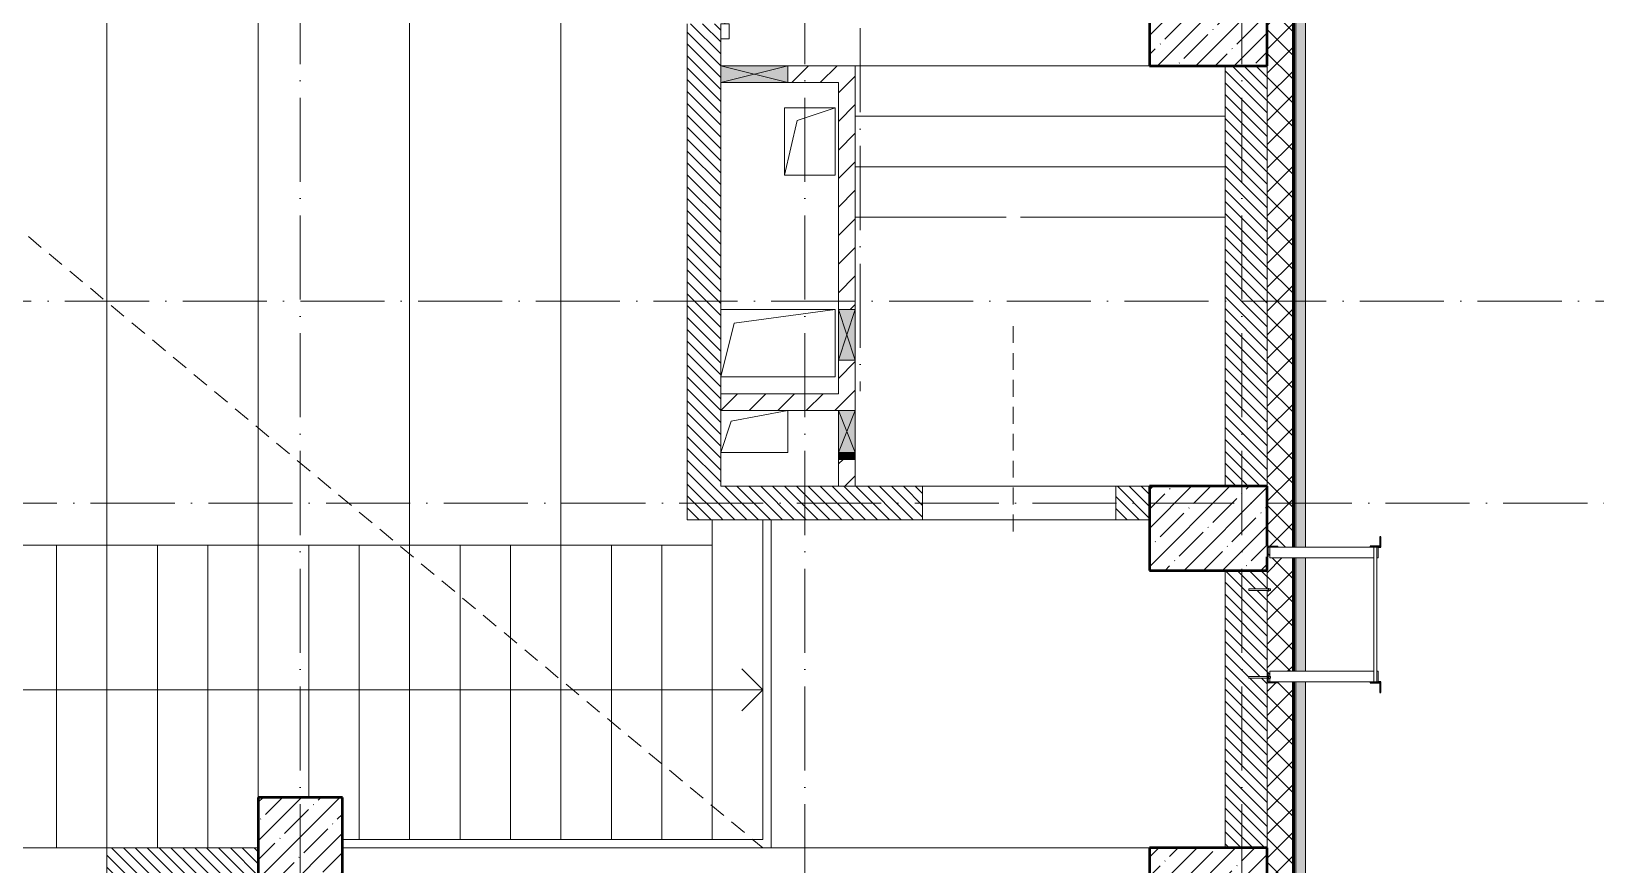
# Model space of a CAD drawing. Header units: millimetres. Extents: x -606178 to 312196, y -19338 to 632709.
# Drawn here: x -248551 to -239248, y 526225 to 531180 of the extents above; entities that cross this region are included whole.
import ezdxf

# ---------------------------------------------------------------- set-up
doc = ezdxf.new("R2010")
doc.units = ezdxf.units.MM
doc.linetypes.add('200_ШТРИХ_ш1п0_6_', pattern=[160, 100, -60])
doc.linetypes.add('50_200_ШТРИХ_1Т_ш5_п1_п1_', pattern=[700, 500, -100, 0, -100])
for name, color, linetype, lineweight in [('A-DETL-____-OTLN-3', 7, '200_ШТРИХ_ш1п0_6_', 9), ('A-DETL-GENF-OTLN', 7, 'Continuous', 9), ('A-DOOR-____-MCUT', 7, 'Continuous', 13), ('A-DOOR-____-OTLN', 7, 'Continuous', 9), ('A-FLOR-____-OTLN', 7, 'Continuous', 9), ('A-GENM-____-MCUT', 7, 'Continuous', 25), ('A-GENM-____-OTLN', 7, 'Continuous', 9), ('A-GLAZ-____-OTLN', 7, 'Continuous', 9), ('A-WALL-____-MCUT', 7, 'Continuous', 13), ('A-WALL-____-MCUT-1', 7, 'Continuous', 9), ('A-WALL-____-PATT-1', 7, 'Continuous', 9), ('A-WALL-FNSH-MCUT-1', 7, 'Continuous', 9), ('E-ELEC-EQPM-OTLN', 7, 'Continuous', 9), ('I-WALL-____-OTLN', 7, 'Continuous', 9), ('S-COLS-____-MCUT', 7, 'Continuous', 50), ('S-COLS-____-OTLN', 7, 'Continuous', 9), ('S-GRID-____-OTLN-1', 7, '50_200_ШТРИХ_1Т_ш5_п1_п1_', 9), ('S-STRS-____-OTLN-1', 7, 'Continuous', 9)]:
    doc.layers.add(name, color=color, linetype=linetype, lineweight=lineweight)
for name, color, linetype, lineweight, true_color in [('A-DETL-GENF-OTLN-3', 9, 'Continuous', 9, 0x808080), ('A-DETL-GENF-OTLN-4', 9, '200_ШТРИХ_ш1п0_6_', 9, 0x808080), ('A-GLAZ-____-OTLN-1', 7, 'Continuous', 9, 0xc0c0c0)]:
    doc.layers.add(name, color=color, linetype=linetype, lineweight=lineweight, true_color=true_color)
pattern_1 = [(135, (-264901.3, 451794.26), (-35.35534, -35.35534), [])]
pattern_2 = [(45, (-264901.3, 451794.26), (-84.85281, 84.85281), [])]

# ---------------------------------------------------------------- blocks, each defined once
blk = doc.blocks.new('BSC_Колонна _Прямоугольная - 500х700-25279857-АР1_План отверстий 2 этажа в осях 1-64_Ю-ЯЯ')
at = {"layer": 'S-COLS-____-OTLN'}
h = blk.add_hatch(dxfattribs=at)
h.set_pattern_fill('FP_17', color=256, style=0, pattern_type=2)
h.set_pattern_definition([(315, (-76431.04, 23350), (114.04925, 114.04925), []), (315, (-76431.04, 23235.95), (114.04925, 114.04925), [201.613, -40.323, 3.353, -36.97])])
h.paths.add_polyline_path([(-250, -54.2), (-250, -350), (250, -350), (250, 350), (-250, 350)], flags=0)
at = {"layer": 'S-COLS-____-MCUT'}
for p, q in [((250, 350), (-250, 350)), ((-250, 350), (-250, -350)), ((250, -350), (250, 350)), ((-250, -350), (-170, -350)), ((-107, -350), (250, -350))]:
    blk.add_line(p, q, dxfattribs=at)
blk = doc.blocks.new('BSC_Колонна _Прямоугольная - 500х800-V66-АР1_План отверстий 2 этажа в осях 1-64_Ю-ЯЯ')
at = {"layer": 'S-COLS-____-OTLN'}
h = blk.add_hatch(dxfattribs=at)
h.set_pattern_fill('FP_77', color=256, style=0, pattern_type=2)
h.set_pattern_definition([(45, (-17950, -74431.04), (-114.04925, 114.04925), []), (45, (-17835.95, -74431.04), (-114.04925, 114.04925), [201.613, -40.323, 3.353, -36.97])])
h.paths.add_polyline_path([(-250, -400), (250, -400), (250, 400), (-250, 400)], flags=0)
at = {"layer": 'S-COLS-____-MCUT'}
for p, q in [((250, 400), (-250, 400)), ((-250, 400), (-250, -400)), ((250, -400), (250, 400)), ((-250, -400), (250, -400))]:
    blk.add_line(p, q, dxfattribs=at)
blk = doc.blocks.new('BSC_Колонна _Прямоугольная - 500х700-25976089-АР1_План отверстий 2 этажа в осях 1-64_Ю-ЯЯ')
at = {"layer": 'S-COLS-____-OTLN'}
h = blk.add_hatch(dxfattribs=at)
h.set_pattern_fill('FP_78', color=256, style=0, pattern_type=2)
h.set_pattern_definition([(315, (-74281.04, 23350), (114.04925, 114.04925), []), (315, (-74281.04, 23235.95), (114.04925, 114.04925), [201.613, -40.323, 3.353, -36.97])])
h.paths.add_polyline_path([(-250, -350), (250, -350), (250, 350), (-250, 350)], flags=0)
at = {"layer": 'S-COLS-____-MCUT'}
for p, q in [((250, 350), (-250, 350)), ((-250, 350), (-250, -350)), ((250, -350), (250, 350)), ((-250, -350), (250, -350))]:
    blk.add_line(p, q, dxfattribs=at)
blk = doc.blocks.new('BSC_Колонна _Прямоугольная - 500х700-V68-АР1_План отверстий 2 этажа в осях 1-64_Ю-ЯЯ')
at = {"layer": 'S-COLS-____-OTLN'}
h = blk.add_hatch(dxfattribs=at)
h.set_pattern_fill('FP_80', color=256, style=0, pattern_type=2)
h.set_pattern_definition([(315, (-79431.04, 23350), (114.04925, 114.04925), []), (315, (-79431.04, 23235.95), (114.04925, 114.04925), [201.613, -40.323, 3.353, -36.97])])
h.paths.add_polyline_path([(-250, -350), (250, -350), (250, 350), (-250, 350)], flags=0)
at = {"layer": 'S-COLS-____-MCUT'}
for p, q in [((250, 350), (-250, 350)), ((-250, 350), (-250, -350)), ((250, -350), (250, 350)), ((-250, -350), (250, -350))]:
    blk.add_line(p, q, dxfattribs=at)
blk = doc.blocks.new('DM_Штора_Противопожарная_Doormaster_EI-60 - ш_3000 х в_1200-27470059-АР1_План отверстий 2 этажа в осях 1-64_Ю-ЯЯ')
at = {"layer": 'A-DOOR-____-MCUT'}
for p, q in [((-1465, -100), (-1375, -100)), ((-1465, -150), (-1465, -100)), ((-1375, -150), (-1465, -150)), ((-1375, -100), (-1375, -150)), ((-1375, -125), (1625, -125)), ((1625, -100), (1715, -100)), ((1625, -150), (1625, -100)), ((1715, -150), (1625, -150)), ((1715, -100), (1715, -150))]:
    blk.add_line(p, q, dxfattribs=at)
at = {"layer": 'E-ELEC-EQPM-OTLN'}
for p, q in [((1915, -180), (1915, -100)), ((1915, -100), (2015, -100)), ((2015, -180), (1915, -180)), ((2015, -100), (2015, -180))]:
    blk.add_line(p, q, dxfattribs=at)
blk = doc.blocks.new('AR_Отверстие прямоугольное _в плите_ - AR_Отверстие прямоугольное _в плите_-30459858-АР1_План отверстий 2 этажа в осях 1-64_Ю-ЯЯ')
at = {"layer": 'A-GENM-____-OTLN'}
for p, q in [((-137.5, 62.5), (200, 125)), ((200, -125), (200, 125)), ((-200, -125), (-137.5, 62.5)), ((-200, -125), (200, -125))]:
    blk.add_line(p, q, dxfattribs=at)
blk = doc.blocks.new('AR_Отверстие прямоугольное _в плите_ - AR_Отверстие прямоугольное _в плите_-30553352-АР1_План отверстий 2 этажа в осях 1-64_Ю-ЯЯ')
at = {"layer": 'A-GENM-____-OTLN'}
for p, q in [((340, 200), (-340, 200)), ((-260, 120), (340, 200)), ((340, -200), (340, 200)), ((-340, -200), (-260, 120)), ((-340, -200), (340, -200))]:
    blk.add_line(p, q, dxfattribs=at)
blk = doc.blocks.new('AR_Отверстие прямоугольное _в плите_ - AR_Отверстие прямоугольное _в плите_-V197-АР1_План отверстий 2 этажа в осях 1-64_Ю-ЯЯ')
at = {"layer": 'A-GENM-____-OTLN'}
for p, q in [((150, 200), (-150, 200)), ((-150, 200), (-150, -200)), ((-75, 125), (150, 200)), ((150, -200), (150, 200)), ((-150, -200), (-75, 125)), ((-150, -200), (150, -200))]:
    blk.add_line(p, q, dxfattribs=at)
blk = doc.blocks.new('ЛМ_Уголок_ГОСТ 8509-93 - L 63х63x6-29176215-АР1_План отверстий 2 этажа в осях 1-64_Ю-ЯЯ')
at = {"layer": 'A-GENM-____-MCUT'}
for p, q in [((24369, 76324), (24312, 76324)), ((24312, 76324), (24312, 76318)), ((24360, 76318), (24375, 76318)), ((24375, 76381), (24369, 76381)), ((24369, 76381), (24369, 76324)), ((24375, 76318), (24375, 76381))]:
    blk.add_line(p, q, dxfattribs=at)
blk = doc.blocks.new('ЛМ_Уголок_ГОСТ 8509-93 - L 63х63x6-29176216-АР1_План отверстий 2 этажа в осях 1-64_Ю-ЯЯ')
at = {"layer": 'A-GENM-____-MCUT'}
for p, q in [((24312, 75518), (24312, 75512)), ((24312, 75512), (24369, 75512)), ((24375, 75518), (24360, 75518)), ((24369, 75512), (24369, 75455)), ((24369, 75455), (24375, 75455)), ((24375, 75455), (24375, 75518))]:
    blk.add_line(p, q, dxfattribs=at)
blk = doc.blocks.new('Анкер клиновой - Анкер клиновой МКТ V-A 10-10-15_115-14811140-АР1_План отверстий 2 этажа в осях 1-64_Ю-ЯЯ')
at = {"layer": 'A-GENM-____-OTLN'}
for p, q in [((23706, 76071), (23591, 76071)), ((23591, 76061), (23591, 76071)), ((23591, 76061), (23706, 76061)), ((23710, 76074), (23706, 76074)), ((23706, 76058), (23706, 76074)), ((23706, 76074), (23706, 76071.7)), ((23706, 76060.4), (23706, 76058)), ((23706, 76058), (23710, 76058)), ((23710, 76071.7), (23710, 76074)), ((23710, 76074), (23710, 76058)), ((23720, 76071), (23710, 76071)), ((23710, 76061), (23720, 76061)), ((23710, 76058), (23710, 76060.4)), ((23720, 76071), (23720, 76061))]:
    blk.add_line(p, q, dxfattribs=at)
blk = doc.blocks.new('Анкер клиновой - Анкер клиновой МКТ V-A 10-10-15_115-V201-АР1_План отверстий 2 этажа в осях 1-64_Ю-ЯЯ')
at = {"layer": 'A-GENM-____-OTLN'}
for p, q in [((23700, 75550), (23591, 75550)), ((23591, 75540), (23591, 75550)), ((23710, 75553), (23706, 75553)), ((23710, 75550.7), (23710, 75553)), ((23710, 75553), (23710, 75537)), ((23720, 75550), (23710, 75550)), ((23720, 75550), (23720, 75540)), ((23591, 75540), (23700, 75540)), ((23706, 75537), (23710, 75537)), ((23710, 75540), (23720, 75540)), ((23710, 75537), (23710, 75539.4))]:
    blk.add_line(p, q, dxfattribs=at)
blk = doc.blocks.new('ЛМ_Арматурный стержень_ГОСТ 5781-82 - Ø 18 А240-29172526-АР1_План отверстий 2 этажа в осях 1-64_Ю-ЯЯ')
at = {"layer": 'A-GENM-____-OTLN'}
for p, q in [((24334, 76318), (24334, 75518)), ((24334, 76318), (24343, 76318)), ((24343, 76318), (24352, 76318)), ((24352, 75518), (24352, 76318)), ((24343, 75518), (24334, 75518)), ((24352, 75518), (24343, 75518))]:
    blk.add_line(p, q, dxfattribs=at)
blk = doc.blocks.new('ЛМ_Уголок_ГОСТ 8509-93 - L 63х63x6-29171483-АР1_План отверстий 2 этажа в осях 1-64_Ю-ЯЯ')
at = {"layer": 'A-GENM-____-OTLN'}
for p, q in [((23700, 76324), (23700, 76261)), ((23763, 76324), (23700, 76324)), ((23706, 76261), (23706, 76318)), ((23706, 76318), (23763, 76318)), ((23763, 76318), (23763, 76324)), ((23700, 76261), (23706, 76261))]:
    blk.add_line(p, q, dxfattribs=at)
blk = doc.blocks.new('ЛМ_Уголок_ГОСТ 8509-93 - L 63х63x6-29171484-АР1_План отверстий 2 этажа в осях 1-64_Ю-ЯЯ')
at = {"layer": 'A-GENM-____-OTLN'}
for p, q in [((23706, 75575), (23700, 75575)), ((23700, 75575), (23700, 75512)), ((23706, 75518), (23706, 75575)), ((23700, 75512), (23763, 75512)), ((23763, 75518), (23706, 75518)), ((23763, 75512), (23763, 75518))]:
    blk.add_line(p, q, dxfattribs=at)
blk = doc.blocks.new('ЛМ_Уголок_ГОСТ 8509-93 - L 63х63x6-30750527-АР1_План отверстий 2 этажа в осях 1-64_Ю-ЯЯ')
at = {"layer": 'A-GENM-____-OTLN'}
for p, q in [((0, 45.2), (0, -17.8)), ((619, 45.2), (0, 45.2)), ((645, 45.2), (637, 45.2)), ((645, -17.8), (645, 45.2)), ((48, -17.8), (619, -17.8)), ((637, -17.8), (645, -17.8))]:
    blk.add_line(p, q, dxfattribs=at)
blk = doc.blocks.new('ЛМ_Уголок_ГОСТ 8509-93 - L 63х63x6-30750528-АР1_План отверстий 2 этажа в осях 1-64_Ю-ЯЯ')
at = {"layer": 'A-GENM-____-OTLN'}
for p, q in [((0, 17.8), (0, -4.4)), ((619, 17.8), (48, 17.8)), ((645, 17.8), (637, 17.8)), ((645, -45.2), (645, 17.8)), ((0, -14), (0, -45.2)), ((0, -45.2), (619, -45.2)), ((637, -45.2), (645, -45.2))]:
    blk.add_line(p, q, dxfattribs=at)
blk = doc.blocks.new('Отлив_СКБ1 - Отлив_Фасады на кровле-32719945-АР1_План отверстий 2 этажа в осях 1-64_Ю-ЯЯ')
at = {"layer": 'A-GLAZ-____-OTLN-1'}
h = blk.add_hatch(color=256, dxfattribs=at)
h.paths.add_polyline_path([(17312, 170), (17254, 228), (9745, 228), (9745, 170), (14782, 170), (14782, 204), (16582, 204), (16582, 170), (17141.2, 170)], flags=0)
h.paths.add_polyline_path([(9682, 228), (9008, 228), (9008, 170), (9682, 170)], flags=0)
h.paths.add_polyline_path([(8945, 170), (8945, 228), (40.2, 228), (40.2, 170), (8665.5, 170)], flags=0)
h.paths.add_polyline_path([(17.6, 170), (17.6, 228), (2, 228), (2, 170)], flags=0)
at = {"layer": 'A-GLAZ-____-OTLN'}
for p, q in [((8945, 228), (40.2, 228)), ((9682, 228), (9008, 228)), ((17254, 228), (9745, 228))]:
    blk.add_line(p, q, dxfattribs=at)
blk = doc.blocks.new('AR_Отверстие прямоугольное _в стене__БезПР - AR_Отверстие прямоугольное _в стене__БезПР-36428168-АР1_План отверстий 2 этажа в осях 1-64_Ю-ЯЯ')
at = {"layer": 'A-GLAZ-____-OTLN'}
blk.add_hatch(color=256, dxfattribs=at).paths.add_polyline_path([(-75, 5.2), (-75, -50), (-35, -50), (-35, 50), (-75, 50)], flags=0)
at = {"layer": 'A-DETL-GENF-OTLN'}
for p, q in [((-75, -50), (-75, 50)), ((-75, 50), (-35, 50)), ((-75, 50), (-35, 23.3)), ((-35, 50), (-75, 50)), ((-75, 50), (-75, -50)), ((-35, -23.3), (-75, -50)), ((-35, -50), (-75, -50)), ((-75, -50), (-35, -50))]:
    blk.add_line(p, q, dxfattribs=at)
blk = doc.blocks.new('AR_Отверстие прямоугольное _в стене_ - AR_Отверстие прямоугольное _в стене__ОВ-36808692-АР1_План отверстий 2 этажа в осях 1-64_Ю-ЯЯ')
at = {"layer": 'A-GLAZ-____-OTLN'}
blk.add_hatch(color=256, dxfattribs=at).paths.add_polyline_path([(-200, 50), (-200, -50), (200, -50), (200, 50)], flags=0)
at = {"layer": 'A-DETL-GENF-OTLN'}
for p, q in [((-200, -50), (-200, 50)), ((-200, 50), (200, 50)), ((200, 50), (-200, -50)), ((-200, 50), (200, -50)), ((200, 50), (-200, 50)), ((-200, 50), (-200, -50)), ((200, 50), (200, -50)), ((200, -50), (200, 50)), ((200, -50), (-200, -50)), ((-200, -50), (200, -50))]:
    blk.add_line(p, q, dxfattribs=at)
blk = doc.blocks.new('AR_Отверстие прямоугольное _в стене__БезПР - AR_Отверстие прямоугольное _в стене__БезПР-36428146-АР1_План отверстий 2 этажа в осях 1-64_Ю-ЯЯ')
at = {"layer": 'A-GLAZ-____-OTLN'}
blk.add_hatch(color=256, dxfattribs=at).paths.add_polyline_path([(-125, 50), (-125, -50), (125, -50), (125, 50)], flags=0)
at = {"layer": 'A-DETL-GENF-OTLN'}
for p, q in [((-125, -50), (-125, 50)), ((-125, 50), (125, 50)), ((125, 50), (-125, -50)), ((-125, 50), (125, -50)), ((125, 50), (-125, 50)), ((-125, 50), (-125, -50)), ((125, 50), (125, -50)), ((125, -50), (125, 50)), ((125, -50), (-125, -50)), ((-125, -50), (125, -50))]:
    blk.add_line(p, q, dxfattribs=at)
blk = doc.blocks.new('AR_Отверстие прямоугольное _в стене__БезПР - AR_Отверстие прямоугольное _в стене__БезПР-36428966-АР1_План отверстий 2 этажа в осях 1-64_Ю-ЯЯ')
at = {"layer": 'A-GLAZ-____-OTLN'}
blk.add_hatch(color=256, dxfattribs=at).paths.add_polyline_path([(-150, 50), (-150, -50), (150, -50), (150, 50)], flags=0)
at = {"layer": 'A-DETL-GENF-OTLN'}
for p, q in [((-150, -50), (-150, 50)), ((-150, 50), (150, 50)), ((150, 50), (-150, -50)), ((-150, 50), (150, -50)), ((150, 50), (-150, 50)), ((-150, 50), (-150, -50)), ((150, 50), (150, -50)), ((150, -50), (150, 50)), ((150, -50), (-150, -50)), ((-150, -50), (150, -50))]:
    blk.add_line(p, q, dxfattribs=at)
at = {"layer": 'A-GLAZ-____-OTLN'}
blk.add_line((150, 50), (-150, 50), dxfattribs=at)
blk = doc.blocks.new('DET_L_Имитация разреза_ISO2-5 - Вправо-36813819-АР1_План отверстий 2 этажа в осях 1-64_Ю-ЯЯ')
at = {"layer": 'A-DETL-GENF-OTLN-4'}
blk.add_line((143.1, 0), (1368, 0), dxfattribs=at)

msp = doc.modelspace()

# ---------------------------------------------------------------- hatches: boundary and pattern name
at = {"layer": 'A-WALL-____-PATT-1'}
h = msp.add_hatch(dxfattribs=at)
h.set_pattern_fill('FP_1', color=256, style=0, pattern_type=2)
h.set_pattern_definition([(45, (-264901.3, 451794.26), (-70.71068, 70.71068), []), (135, (-264901.3, 451794.26), (-70.71068, -70.71068), [])])
h.paths.add_polyline_path([(-241201.3011, 519725.3011), (-241051.3011, 519725.3011), (-241051.3011, 520475.3011), (-241195.3011, 520475.3011), (-241195.3011, 520400.3011), (-241201.3011, 520400.3011), (-241201.3011, 520319.7374)], flags=0)
h.paths.add_polyline_path([(-241051.3011, 522275.3011), (-241051.3011, 527312.3011), (-241138.3011, 527312.3011), (-241138.3011, 527306.3011), (-241201.3011, 527306.3011), (-241201.3011, 522350.3011), (-241195.3011, 522350.3011), (-241195.3011, 522275.3011), (-241055.2232, 522275.3011)], flags=0)
h.paths.add_polyline_path([(-241195.3011, 527312.3011), (-241186.3011, 527312.3011), (-241186.3011, 527334.3011), (-241195.3011, 527333.6443)], flags=0)
h.paths.add_polyline_path([(-241191.3011, 527344.3011), (-241186.3011, 527344.958), (-241185.5116, 527375.3011), (-241051.3011, 527375.3011), (-241051.3011, 528049.3011), (-241186.3011, 528049.3011), (-241186.3011, 528112.3011), (-241195.3011, 528112.3011), (-241195.3011, 528055.3011), (-241201.3011, 528055.3011), (-241201.3011, 527865.3011), (-241181.3011, 527864.6313), (-241181.3011, 527855.3011), (-241201.3011, 527854.6443), (-241201.3011, 527369.3011), (-241195.3011, 527369.3011), (-241195.3011, 527344.958), (-241191.3011, 527344.958)], flags=0)
h.paths.add_polyline_path([(-241138.3011, 528112.3011), (-241051.3011, 528112.3011), (-241051.3011, 537475.3011), (-241201.3011, 537475.3011), (-241201.3011, 528118.3011), (-241138.3011, 528118.3011)], flags=0)
h = msp.add_hatch(dxfattribs=at)
h.set_pattern_fill('FP_6', color=256, style=0, pattern_type=2)
h.set_pattern_definition(pattern_1)
h.paths.add_polyline_path([(-244451.3011, 528275.3011), (-244451.3011, 531225.3011), (-244651.3011, 531225.3011), (-244651.3011, 528275.3011)], flags=0)
h.paths.add_polyline_path([(-244651.3011, 534225.3011), (-244451.3011, 534225.3011), (-244451.3011, 537225.3011), (-244651.3011, 537225.3011), (-244651.3011, 534315.3011)], flags=0)
h = msp.add_hatch(dxfattribs=at)
h.set_pattern_fill('FP_4', color=256, style=0, pattern_type=2)
h.set_pattern_definition(pattern_2)
h.paths.add_polyline_path([(-243751.3011, 530875.3011), (-243751.3011, 530975.3011), (-244051.3011, 530975.3011), (-244051.3011, 530875.3011)], flags=0)
h = msp.add_hatch(dxfattribs=at)
h.set_pattern_fill('FP_4', color=256, style=0, pattern_type=2)
h.set_pattern_definition(pattern_2)
h.paths.add_polyline_path([(-243706.4742, 528475.3011), (-243651.3011, 528475.3011), (-243651.3011, 528635.3011), (-243751.3011, 528635.3011), (-243751.3011, 528475.3011)], flags=0)
h.paths.add_polyline_path([(-243751.3011, 528925.3011), (-243651.3011, 528925.3011), (-243651.3011, 529225.3011), (-243751.3011, 529225.3011), (-243751.3011, 529025.3011)], flags=0)
h.paths.add_polyline_path([(-243725.66, 529525.3011), (-243651.3011, 529525.3011), (-243651.3011, 530975.3011), (-243751.3011, 530975.3011), (-243751.3011, 529525.3011)], flags=0)
h = msp.add_hatch(dxfattribs=at)
h.set_pattern_fill('FP_6', color=256, style=0, pattern_type=2)
h.set_pattern_definition(pattern_1)
h.paths.add_polyline_path([(-241201.3011, 528475.3011), (-241201.3011, 530975.3011), (-241451.3011, 530975.3011), (-241451.3011, 528475.3011)], flags=0)
h = msp.add_hatch(dxfattribs=at)
h.set_pattern_fill('FP_4', color=256, style=0, pattern_type=2)
h.set_pattern_definition(pattern_2)
h.paths.add_polyline_path([(-244451.3011, 528925.3011), (-243751.3011, 528925.3011), (-243751.3011, 529025.3011), (-244451.3011, 529025.3011)], flags=0)
h = msp.add_hatch(dxfattribs=at)
h.set_pattern_fill('FP_6', color=256, style=0, pattern_type=2)
h.set_pattern_definition(pattern_1)
h.paths.add_polyline_path([(-241938.9735, 528275.3011), (-241901.3011, 528275.3011), (-241901.3011, 528475.3011), (-242101.3011, 528475.3011), (-242101.3011, 528275.3011)], flags=0)
h.paths.add_polyline_path([(-243251.3011, 528275.3011), (-243251.3011, 528475.3011), (-244451.3011, 528475.3011), (-244451.3011, 528275.3011), (-243706.4742, 528275.3011)], flags=0)
h = msp.add_hatch(dxfattribs=at)
h.set_pattern_fill('FP_6', color=256, style=0, pattern_type=2)
h.set_pattern_definition(pattern_1)
h.paths.add_polyline_path([(-241201.3011, 526325.3011), (-241201.3011, 527334.3011), (-241310.3011, 527334.971), (-241310.3011, 527344.3011), (-241201.3011, 527344.3011), (-241201.3011, 527855.3011), (-241310.3011, 527855.971), (-241310.3011, 527865.3011), (-241201.3011, 527865.3011), (-241201.3011, 527975.3011), (-241451.3011, 527975.3011), (-241451.3011, 526325.3011)], flags=0)
h = msp.add_hatch(dxfattribs=at)
h.set_pattern_fill('FP_6', color=256, style=0, pattern_type=2)
h.set_pattern_definition(pattern_1)
h.paths.add_polyline_path([(-248101.3011, 526125.3011), (-247201.3011, 526125.3011), (-247201.3011, 526325.3011), (-248101.3011, 526325.3011)], flags=0)

# ---------------------------------------------------------------- linework, layer by layer
at = {"layer": 'A-DETL-____-OTLN-3'}
msp.add_line((-257301.3011, 537225.3011), (-244201.3011, 526325.3011), dxfattribs=at)
at = {"layer": 'A-FLOR-____-OTLN'}
for p, q in [((-244071.3011, 530725.3011), (-243771.3011, 530725.3011)), ((-244071.3011, 530325.3011), (-244071.3011, 530725.3011)), ((-243771.3011, 530725.3011), (-243771.3011, 530325.3011)), ((-243771.3011, 530325.3011), (-244071.3011, 530325.3011)), ((-244451.3011, 529525.3011), (-243771.3011, 529525.3011)), ((-243771.3011, 529525.3011), (-243771.3011, 529125.3011)), ((-243771.3011, 529125.3011), (-244451.3011, 529125.3011)), ((-244051.3011, 528925.3011), (-244051.3011, 528675.3011)), ((-244051.3011, 528675.3011), (-244451.3011, 528675.3011)), ((-244151.3011, 528275.3011), (-244151.3011, 526325.3011))]:
    msp.add_line(p, q, dxfattribs=at)
at = {"layer": 'A-WALL-____-MCUT'}
for p, q in [((-244651.3011, 531225.3011), (-244651.3011, 528275.3011)), ((-244451.3011, 530975.3011), (-244451.3011, 531135.3011)), ((-241451.3011, 530975.3011), (-241451.3011, 528475.3011)), ((-241201.3011, 530975.3011), (-241201.3011, 528475.3011)), ((-244451.3011, 528475.3011), (-244451.3011, 530875.3011)), ((-243251.3011, 528475.3011), (-244451.3011, 528475.3011)), ((-243251.3011, 528275.3011), (-243251.3011, 528475.3011)), ((-241901.3011, 528475.3011), (-242101.3011, 528475.3011)), ((-242101.3011, 528475.3011), (-242101.3011, 528275.3011)), ((-244651.3011, 528275.3011), (-243251.3011, 528275.3011)), ((-242101.3011, 528275.3011), (-241901.3011, 528275.3011)), ((-241451.3011, 527975.3011), (-241451.3011, 526325.3011)), ((-241201.3011, 527975.3011), (-241201.3011, 527865.1308)), ((-241201.3011, 527855.4715), (-241201.3011, 527369.3011)), ((-241201.3011, 527306.3011), (-241201.3011, 526325.3011)), ((-248101.3011, 526325.3011), (-248101.3011, 525125.3011)), ((-247201.3011, 526325.3011), (-248101.3011, 526325.3011))]:
    msp.add_line(p, q, dxfattribs=at)
at = {"layer": 'A-WALL-____-MCUT-1'}
for p, q in [((-241045.3011, 528112.3011), (-241045.3011, 537724.3011)), ((-241039.3011, 528112.3011), (-241039.3011, 537724.3011)), ((-241051.3011, 527375.3011), (-241051.3011, 528049.3011)), ((-241045.3011, 527375.3011), (-241045.3011, 528049.3011)), ((-241039.3011, 527375.3011), (-241039.3011, 528049.3011)), ((-241051.3011, 522275.3011), (-241051.3011, 527312.3011)), ((-241045.3011, 522275.3011), (-241045.3011, 527312.3011)), ((-241039.3011, 522275.3011), (-241039.3011, 527312.3011))]:
    msp.add_line(p, q, dxfattribs=at)
at = {"layer": 'A-WALL-FNSH-MCUT-1'}
for p, q in [((-241051.3011, 537724.3011), (-241051.3011, 528112.3011)), ((-241031.3011, 528112.3011), (-241031.3011, 537088.3011)), ((-243651.3011, 530975.3011), (-244051.3011, 530975.3011)), ((-243651.3011, 529525.3011), (-243651.3011, 530975.3011)), ((-244051.3011, 530875.3011), (-243751.3011, 530875.3011)), ((-243751.3011, 530875.3011), (-243751.3011, 529525.3011)), ((-243751.3011, 529225.3011), (-243751.3011, 529025.3011)), ((-243651.3011, 528925.3011), (-243651.3011, 529225.3011)), ((-243751.3011, 529025.3011), (-244451.3011, 529025.3011)), ((-244451.3011, 528925.3011), (-243751.3011, 528925.3011)), ((-243751.3011, 528635.3011), (-243751.3011, 528475.3011)), ((-243651.3011, 528475.3011), (-243651.3011, 528635.3011)), ((-241031.3011, 527375.3011), (-241031.3011, 528049.3011)), ((-241031.3011, 522275.3011), (-241031.3011, 527312.3011))]:
    msp.add_line(p, q, dxfattribs=at)
at = {"layer": 'I-WALL-____-OTLN'}
for p, q in [((-243251.3011, 528475.3011), (-242101.3011, 528475.3011)), ((-242101.3011, 528275.3011), (-243251.3011, 528275.3011)), ((-251401.3011, 526325.3011), (-248101.3011, 526325.3011)), ((-246701.3011, 526325.3011), (-241901.3011, 526325.3011))]:
    msp.add_line(p, q, dxfattribs=at)
at = {"layer": 'S-GRID-____-OTLN-1'}
for p, q in [((-246951.3011, 542687.1106), (-246951.3011, 504685.847)), ((-243951.3011, 542687.1106), (-243951.3011, 504685.847)), ((-241351.3011, 542687.1106), (-241351.3011, 518469.7429)), ((-243621.3011, 542400.3549), (-243621.3011, 529041.5894)), ((-217746.7033, 529575.3011), (-269570.0713, 529575.3011)), ((-232296.3011, 528375.3011), (-269570.0713, 528375.3011))]:
    msp.add_line(p, q, dxfattribs=at)
at = {"layer": 'S-STRS-____-OTLN-1'}
for p, q in [((-248101.3011, 537225.3011), (-248101.3011, 528125.3011)), ((-248101.3011, 537225.3011), (-248101.3011, 528125.3011)), ((-246301.3011, 536975.3011), (-246301.3011, 528125.3011)), ((-246301.3011, 536975.3011), (-246301.3011, 528125.3011)), ((-245401.3011, 536975.3011), (-245401.3011, 528125.3011)), ((-245401.3011, 536975.3011), (-245401.3011, 528125.3011)), ((-247201.3011, 536675.3011), (-247201.3011, 528125.3011)), ((-247201.3011, 536675.3011), (-247201.3011, 528125.3011)), ((-243651.3011, 530975.3011), (-241901.3011, 530975.3011)), ((-243651.3011, 530675.3011), (-241451.3011, 530675.3011)), ((-243651.3011, 530675.3011), (-241451.3011, 530675.3011)), ((-243651.3011, 530375.3011), (-241451.3011, 530375.3011)), ((-243651.3011, 530375.3011), (-241451.3011, 530375.3011)), ((-243651.3011, 530075.3011), (-242754.6694, 530075.3011)), ((-243651.3011, 530075.3011), (-242754.6694, 530075.3011)), ((-242667.9328, 530075.3011), (-241451.3011, 530075.3011)), ((-242667.9328, 530075.3011), (-241451.3011, 530075.3011)), ((-244501.3011, 528125.3011), (-244501.3011, 528275.3011)), ((-244201.3011, 528275.3011), (-244201.3011, 526375.3011)), ((-249001.3011, 528125.3011), (-248101.3011, 528125.3011)), ((-248401.3011, 528125.3011), (-248101.3011, 528125.3011)), ((-248401.3011, 528125.3011), (-248401.3011, 526325.3011)), ((-248401.3011, 528125.3011), (-248401.3011, 526325.3011)), ((-248101.3011, 528125.3011), (-247201.3011, 528125.3011)), ((-248101.3011, 528125.3011), (-248101.3011, 526325.3011)), ((-248101.3011, 528125.3011), (-248101.3011, 526325.3011)), ((-247801.3011, 528125.3011), (-247801.3011, 526325.3011)), ((-247801.3011, 528125.3011), (-247801.3011, 526325.3011)), ((-247501.3011, 528125.3011), (-247201.3011, 528125.3011)), ((-247501.3011, 528125.3011), (-247501.3011, 526325.3011)), ((-247501.3011, 528125.3011), (-247501.3011, 526325.3011)), ((-247201.3011, 528125.3011), (-246301.3011, 528125.3011)), ((-247201.3011, 528125.3011), (-247201.3011, 526625.3011)), ((-247201.3011, 528125.3011), (-247201.3011, 526625.3011)), ((-246901.3011, 528125.3011), (-246901.3011, 526625.3011)), ((-246901.3011, 528125.3011), (-246901.3011, 526625.3011)), ((-246601.3011, 528125.3011), (-246301.3011, 528125.3011)), ((-246601.3011, 528125.3011), (-246601.3011, 526375.3011)), ((-246601.3011, 528125.3011), (-246601.3011, 526375.3011)), ((-246301.3011, 528125.3011), (-245401.3011, 528125.3011)), ((-246301.3011, 528125.3011), (-246301.3011, 526375.3011)), ((-246301.3011, 528125.3011), (-246301.3011, 526375.3011)), ((-246001.3011, 528125.3011), (-246001.3011, 526375.3011)), ((-246001.3011, 528125.3011), (-246001.3011, 526375.3011)), ((-245701.3011, 528125.3011), (-245401.3011, 528125.3011)), ((-245701.3011, 528125.3011), (-245701.3011, 526375.3011)), ((-245701.3011, 528125.3011), (-245701.3011, 526375.3011)), ((-245401.3011, 528125.3011), (-244501.3011, 528125.3011)), ((-245401.3011, 528125.3011), (-245401.3011, 526375.3011)), ((-245401.3011, 528125.3011), (-245401.3011, 526375.3011)), ((-245101.3011, 528125.3011), (-245101.3011, 526375.3011)), ((-245101.3011, 528125.3011), (-245101.3011, 526375.3011)), ((-244801.3011, 528125.3011), (-244501.3011, 528125.3011)), ((-244801.3011, 528125.3011), (-244801.3011, 526375.3011)), ((-244801.3011, 528125.3011), (-244801.3011, 526375.3011)), ((-244501.3011, 528125.3011), (-244501.3011, 526375.3011)), ((-244501.3011, 528125.3011), (-244501.3011, 526375.3011)), ((-244201.3011, 527265.3011), (-244326.3011, 527390.3011)), ((-248701.3011, 527265.3011), (-248401.3011, 527265.3011)), ((-248401.3011, 527265.3011), (-248101.3011, 527265.3011)), ((-248101.3011, 527265.3011), (-247801.3011, 527265.3011)), ((-247801.3011, 527265.3011), (-247501.3011, 527265.3011)), ((-247501.3011, 527265.3011), (-247201.3011, 527265.3011)), ((-247201.3011, 527265.3011), (-246901.3011, 527265.3011)), ((-246901.3011, 527265.3011), (-246601.3011, 527265.3011)), ((-246601.3011, 527265.3011), (-246301.3011, 527265.3011)), ((-246301.3011, 527265.3011), (-246001.3011, 527265.3011)), ((-246001.3011, 527265.3011), (-245701.3011, 527265.3011)), ((-245701.3011, 527265.3011), (-245401.3011, 527265.3011)), ((-245401.3011, 527265.3011), (-245101.3011, 527265.3011)), ((-245101.3011, 527265.3011), (-244801.3011, 527265.3011)), ((-244801.3011, 527265.3011), (-244501.3011, 527265.3011)), ((-244501.3011, 527265.3011), (-244201.3011, 527265.3011)), ((-244201.3011, 527265.3011), (-244326.3011, 527140.3011)), ((-246701.3011, 526375.3011), (-246601.3011, 526375.3011)), ((-246601.3011, 526375.3011), (-246301.3011, 526375.3011)), ((-246301.3011, 526375.3011), (-246001.3011, 526375.3011)), ((-246001.3011, 526375.3011), (-245701.3011, 526375.3011)), ((-245701.3011, 526375.3011), (-245401.3011, 526375.3011)), ((-245401.3011, 526375.3011), (-245101.3011, 526375.3011)), ((-245101.3011, 526375.3011), (-244801.3011, 526375.3011)), ((-244801.3011, 526375.3011), (-244501.3011, 526375.3011)), ((-244501.3011, 526375.3011), (-244201.3011, 526375.3011))]:
    msp.add_line(p, q, dxfattribs=at)

# ---------------------------------------------------------------- block references
at = {"layer": 'A-DETL-GENF-OTLN-3', "rotation": 90}
msp.add_blockref('DET_L_Имитация разреза_ISO2-5 - Вправо-36813819-АР1_План отверстий 2 этажа в осях 1-64_Ю-ЯЯ', (-242711.3011, 528064.1723), dxfattribs=at)
at = {"layer": 'A-DOOR-____-OTLN', "rotation": 89.99999999999991}
msp.add_blockref('DM_Штора_Противопожарная_Doormaster_EI-60 - ш_3000 х в_1200-27470059-АР1_План отверстий 2 этажа в осях 1-64_Ю-ЯЯ', (-244551.3011, 532600.3011), dxfattribs=at)
at = {"layer": 'A-GENM-____-OTLN'}
for name, p in [('AR_Отверстие прямоугольное _в плите_ - AR_Отверстие прямоугольное _в плите_-V197-АР1_План отверстий 2 этажа в осях 1-64_Ю-ЯЯ', (-243921.3011, 530525.3011)), ('AR_Отверстие прямоугольное _в плите_ - AR_Отверстие прямоугольное _в плите_-30553352-АР1_План отверстий 2 этажа в осях 1-64_Ю-ЯЯ', (-244111.3011, 529325.3011)), ('AR_Отверстие прямоугольное _в плите_ - AR_Отверстие прямоугольное _в плите_-30459858-АР1_План отверстий 2 этажа в осях 1-64_Ю-ЯЯ', (-244251.3011, 528800.3011)), ('ЛМ_Уголок_ГОСТ 8509-93 - L 63х63x6-29176215-АР1_План отверстий 2 этажа в осях 1-64_Ю-ЯЯ', (-264901.3011, 451794.2592)), ('ЛМ_Уголок_ГОСТ 8509-93 - L 63х63x6-29171483-АР1_План отверстий 2 этажа в осях 1-64_Ю-ЯЯ', (-264901.3011, 451794.2592)), ('ЛМ_Арматурный стержень_ГОСТ 5781-82 - Ø 18 А240-29172526-АР1_План отверстий 2 этажа в осях 1-64_Ю-ЯЯ', (-264901.3011, 451794.2592)), ('Анкер клиновой - Анкер клиновой МКТ V-A 10-10-15_115-14811140-АР1_План отверстий 2 этажа в осях 1-64_Ю-ЯЯ', (-264901.3011, 451794.2592)), ('Анкер клиновой - Анкер клиновой МКТ V-A 10-10-15_115-V201-АР1_План отверстий 2 этажа в осях 1-64_Ю-ЯЯ', (-264901.3011, 451794.2592)), ('ЛМ_Уголок_ГОСТ 8509-93 - L 63х63x6-29171484-АР1_План отверстий 2 этажа в осях 1-64_Ю-ЯЯ', (-264901.3011, 451794.2592)), ('ЛМ_Уголок_ГОСТ 8509-93 - L 63х63x6-29176216-АР1_План отверстий 2 этажа в осях 1-64_Ю-ЯЯ', (-264901.3011, 451794.2592))]:
    msp.add_blockref(name, p, dxfattribs=at)
at = {"layer": 'A-GENM-____-OTLN', "extrusion": (0, 0, -1), "rotation": 180}
for name, p in [('ЛМ_Уголок_ГОСТ 8509-93 - L 63х63x6-30750527-АР1_План отверстий 2 этажа в осях 1-64_Ю-ЯЯ', (241186.3011, 528094.5011)), ('ЛМ_Уголок_ГОСТ 8509-93 - L 63х63x6-30750528-АР1_План отверстий 2 этажа в осях 1-64_Ю-ЯЯ', (241186.3011, 527330.1011))]:
    msp.add_blockref(name, p, dxfattribs=at)
at = {"layer": 'A-GLAZ-____-OTLN'}
for name, p, rotation in [('Отлив_СКБ1 - Отлив_Фасады на кровле-32719945-АР1_План отверстий 2 этажа в осях 1-64_Ю-ЯЯ', (-241201.3011, 537057.3011), 269.9999999999997), ('AR_Отверстие прямоугольное _в стене_ - AR_Отверстие прямоугольное _в стене__ОВ-36808692-АР1_План отверстий 2 этажа в осях 1-64_Ю-ЯЯ', (-244251.3011, 530925.3011), 180), ('AR_Отверстие прямоугольное _в стене__БезПР - AR_Отверстие прямоугольное _в стене__БезПР-36428966-АР1_План отверстий 2 этажа в осях 1-64_Ю-ЯЯ', (-243701.3011, 529375.3011), 90), ('AR_Отверстие прямоугольное _в стене__БезПР - AR_Отверстие прямоугольное _в стене__БезПР-36428146-АР1_План отверстий 2 этажа в осях 1-64_Ю-ЯЯ', (-243701.3011, 528800.3011), 90), ('AR_Отверстие прямоугольное _в стене__БезПР - AR_Отверстие прямоугольное _в стене__БезПР-36428168-АР1_План отверстий 2 этажа в осях 1-64_Ю-ЯЯ', (-243701.3011, 528710.3011), 90)]:
    msp.add_blockref(name, p, dxfattribs=dict(at, rotation=rotation))
at = {"layer": 'S-COLS-____-OTLN', "rotation": 89.9999999999999}
for name, p in [('BSC_Колонна _Прямоугольная - 500х700-V68-АР1_План отверстий 2 этажа в осях 1-64_Ю-ЯЯ', (-241551.3011, 531225.3011)), ('BSC_Колонна _Прямоугольная - 500х700-25279857-АР1_План отверстий 2 этажа в осях 1-64_Ю-ЯЯ', (-241551.3011, 528225.3011)), ('BSC_Колонна _Прямоугольная - 500х700-25976089-АР1_План отверстий 2 этажа в осях 1-64_Ю-ЯЯ', (-241551.3011, 526075.3011))]:
    msp.add_blockref(name, p, dxfattribs=at)
at = {"layer": 'S-COLS-____-OTLN'}
msp.add_blockref('BSC_Колонна _Прямоугольная - 500х800-V66-АР1_План отверстий 2 этажа в осях 1-64_Ю-ЯЯ', (-246951.3011, 526225.3011), dxfattribs=at)

doc.saveas('drawing.dxf')
